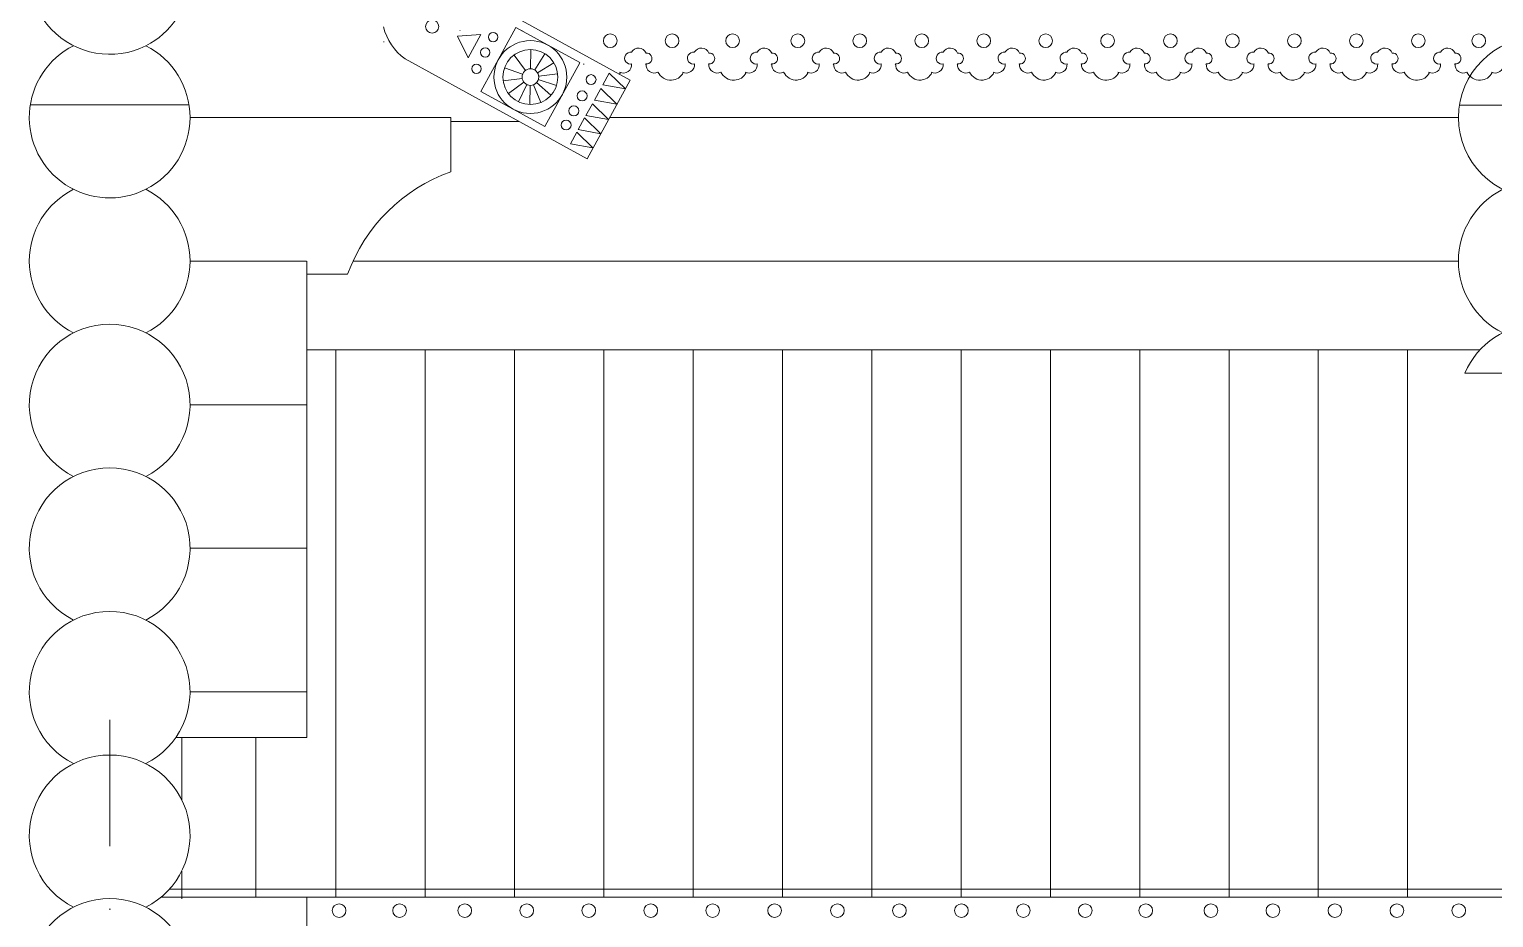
# Model space of a CAD drawing. Header units: millimetres. Extents: x 2399 to 111977, y 1313 to 59551.
# Drawn here: x 98215 to 102314, y 34132 to 36619 of the extents above; entities that cross this region are included whole.
import ezdxf

# ---------------------------------------------------------------- set-up
doc = ezdxf.new("R2010")
doc.units = ezdxf.units.MM
doc.linetypes.add('Штрихпунктирная', pattern=[670.277762, 352.777767, -176.388884, 0, -141.111112])
doc.layers.add('hatch1', color=7, linetype='Continuous', lineweight=20, true_color=0x6a6a6a)
doc.layers.add('main line', color=7, linetype='Continuous', lineweight=13)

msp = doc.modelspace()

# ---------------------------------------------------------------- linework, layer by layer
at = {"layer": 'hatch1', "color": 251, "linetype": 'Continuous', "lineweight": 20, "true_color": 0x6a6a6a}
for p, q in [((99896.935, 36476.4309), (99419.841, 36738.3876)), ((99479.2016, 36604.2913), (99443.4495, 36539.1771)), ((99577.0565, 36623.2535), (99479.0535, 36444.3936)), ((99755.8041, 36525.3121), (99576.7137, 36623.4413)), ((99443.4495, 36539.1771), (99413.4658, 36599.2231)), ((99618.8109, 36561.7003), (99617.8452, 36508.1881)), ((99571.7092, 36546.6333), (99603.5529, 36503.6162)), ((99629.6657, 36504.7198), (99657.7662, 36550.2704)), ((99637.3608, 36496.9653), (99683.1261, 36524.7148)), ((99658.1438, 36346.2644), (99756.1468, 36525.1244)), ((99541.3291, 36474.2382), (99594.4236, 36481.0653)), ((99545.173, 36511.0195), (99595.5008, 36492.8097)), ((99640.6418, 36487.0083), (99693.7363, 36493.8355)), ((99837.9507, 36495.94), (99820.0756, 36463.3847)), ((99837.9507, 36495.94), (99883.2048, 36451.9368)), ((99479.0429, 36444.3993), (99658.1333, 36346.2702)), ((99598.8026, 36470.8486), (99556.0543, 36438.6451)), ((99607.356, 36463.8486), (99584.2427, 36415.5758)), ((99617.004, 36461.5662), (99616.0383, 36408.054)), ((99626.1755, 36463.267), (99646.264, 36413.6591)), ((99634.8839, 36469.4255), (99674.963, 36433.9551)), ((99639.5903, 36477.6482), (99690.4736, 36461.0535)), ((99896.935, 36476.4309), (99776.0578, 36256.2808)), ((99814.4134, 36453.0723), (99796.5384, 36420.517)), ((99814.4134, 36453.0723), (99859.6675, 36409.0691)), ((99883.2048, 36451.9368), (99820.0756, 36463.3847)), ((99790.8762, 36410.2046), (99773.0011, 36377.6493)), ((99790.8762, 36410.2046), (99836.1303, 36366.2014)), ((99859.6675, 36409.0691), (99796.5384, 36420.517)), ((99769.0161, 36370.3915), (99751.141, 36337.8361)), ((99769.0161, 36370.3915), (99814.2702, 36326.3883)), ((99836.1303, 36366.2014), (99773.0011, 36377.6493)), ((99747.156, 36330.5783), (99729.281, 36298.023)), ((99747.156, 36330.5783), (99792.4101, 36286.5751)), ((99814.2702, 36326.3883), (99751.141, 36337.8361)), ((99792.4101, 36286.5751), (99729.281, 36298.023))]:
    msp.add_line(p, q, dxfattribs=at)
for centre, radius in [((99512.9116, 36596.8362), 13.0643), ((99491.0667, 36553.8799), 13.0643), ((99617.4246, 36484.8771), 101.9943), ((99617.4246, 36484.8771), 76.8357), ((99466.3182, 36508.1591), 13.0643), ((99617.4246, 36484.8771), 23.3148), ((99787.2271, 36477.7377), 13.9829), ((99762.2107, 36432.176), 13.9829), ((99739.1083, 36390.1003), 13.9829), ((99717.4835, 36350.7157), 13.9829)]:
    msp.add_circle(centre, radius, dxfattribs=at)
at = {"layer": 'main line', "color": 7, "linetype": 'Continuous', "lineweight": 13}
for p, q in [((99896.935, 36476.4309), (99419.841, 36738.3876)), ((99413.4658, 36599.2231), (99479.2016, 36604.2913)), ((99266.7821, 36535.9074), (99776.0578, 36256.2808)), ((98662.2097, 36406.8187), (98217.7335, 36406.8187)), ((102662.2544, 36406.0917), (102217.6197, 36406.0917)), ((98664.9716, 36371.6731), (98990.4983, 36371.6731)), ((99394.3575, 36371.6731), (98991.5681, 36371.6731)), ((99394.3575, 36219.9741), (99394.3575, 36371.6731)), ((99394.3575, 36360.8471), (99585.6142, 36360.8471)), ((102214.9716, 36371.6731), (99839.416, 36371.6731)), ((98664.9716, 35969.8175), (98990.4983, 35969.8175)), ((98991.5681, 34636.4841), (98991.5681, 35969.8175)), ((102214.9716, 35969.8175), (99120.7973, 35969.8175)), ((98991.5681, 35933.1391), (99105.5991, 35933.1391)), ((102275.7859, 35721.8063), (98991.5681, 35721.8063)), ((99072.7653, 34189.7726), (99072.7653, 35721.8063)), ((99322.7653, 34189.7726), (99322.7653, 35721.8063)), ((99572.7653, 34189.7726), (99572.7653, 35721.8063)), ((99822.7653, 34189.7726), (99822.7653, 35721.8063)), ((100072.7653, 34189.7726), (100072.7653, 35721.8063)), ((100322.7653, 34189.7726), (100322.7653, 35721.8063)), ((100572.7653, 34189.7726), (100572.7653, 35721.8063)), ((100822.7653, 34189.7726), (100822.7653, 35721.8063)), ((101072.7653, 34189.7726), (101072.7653, 35721.8063)), ((101322.7653, 34189.7726), (101322.7653, 35721.8063)), ((101572.7653, 34189.7726), (101572.7653, 35721.8063)), ((101822.7653, 34189.7726), (101822.7653, 35721.8063)), ((102072.7653, 34189.7726), (102072.7653, 35721.8063)), ((102233.077, 35656.3907), (102646.8662, 35656.3907)), ((98664.9716, 35567.962), (98990.4983, 35567.962)), ((98664.9716, 35166.1065), (98990.4983, 35166.1065)), ((98664.9716, 34764.2509), (98990.4983, 34764.2509)), ((98625.7085, 34636.4841), (98991.5681, 34636.4841)), ((98641.5548, 34636.4841), (98641.5548, 34462.3414)), ((98849.4034, 34636.4841), (98849.4034, 34189.7726)), ((98641.5548, 34262.4493), (98641.5548, 34184.4705)), ((106572.7653, 34189.7726), (98584.2851, 34189.7726)), ((106572.7653, 34211.8929), (98607.226, 34211.8929)), ((98991.5681, 31951.2621), (98991.5681, 34189.7726))]:
    msp.add_line(p, q, dxfattribs=at)
at = {"layer": 'main line', "color": 7, "linetype": 'Штрихпунктирная', "lineweight": 13}
msp.add_line((98439.9716, 34685.5026), (98439.9716, 28033.4466), dxfattribs=at)
at = {"layer": 'main line', "color": 7, "linetype": 'Continuous', "lineweight": 13, "flags": 128}
for points in [[(99419.691, 36615.6712, 0.017938026), (99420.8624, 36615.4274)], [(99419.691, 36615.6712, 0.017938026), (99420.8624, 36615.4274)], [(99419.691, 36615.6712, 0.017938026), (99420.8624, 36615.4274)], [(99419.691, 36615.6712, 0.017938026), (99420.8624, 36615.4274)], [(99419.691, 36615.6712, 0.017938026), (99420.8624, 36615.4274)], [(99419.691, 36615.6712, 0.017938026), (99420.8624, 36615.4274)], [(99419.691, 36615.6712, 0.017938026), (99420.8624, 36615.4274)], [(99419.691, 36615.6712, 0.017938026), (99420.8624, 36615.4274)], [(99419.691, 36615.6712, 0.017938026), (99420.8624, 36615.4274)], [(99419.691, 36615.6712, 0.017938026), (99420.8624, 36615.4274)], [(99419.691, 36615.6712, 0.017938026), (99420.8624, 36615.4274)], [(99419.691, 36615.6712, 0.017938026), (99420.8624, 36615.4274)], [(99593.103, 36615.6712, 0.017938026), (99594.2744, 36615.4274)], [(99593.103, 36615.6712, 0.017938026), (99594.2744, 36615.4274)], [(99593.103, 36615.6712, 0.017938026), (99594.2744, 36615.4274)], [(99593.103, 36615.6712, 0.017938026), (99594.2744, 36615.4274)], [(99593.103, 36615.6712, 0.017938026), (99594.2744, 36615.4274)], [(99593.103, 36615.6712, 0.017938026), (99594.2744, 36615.4274)], [(99593.103, 36615.6712, 0.017938026), (99594.2744, 36615.4274)], [(99593.103, 36615.6712, 0.017938026), (99594.2744, 36615.4274)], [(99593.103, 36615.6712, 0.017938026), (99594.2744, 36615.4274)], [(99593.103, 36615.6712, 0.017938026), (99594.2744, 36615.4274)], [(99593.103, 36615.6712, 0.017938026), (99594.2744, 36615.4274)], [(99593.103, 36615.6712, 0.017938026), (99594.2744, 36615.4274)], [(99206.9188, 36584.0349, -0.017938026), (99207.0109, 36582.842)], [(99206.9188, 36584.0349, -0.017938026), (99207.0109, 36582.842)], [(99206.9188, 36584.0349, -0.017938026), (99207.0109, 36582.842)], [(99206.9188, 36584.0349, -0.017938026), (99207.0109, 36582.842)], [(99206.9188, 36584.0349, -0.017938026), (99207.0109, 36582.842)], [(99206.9188, 36584.0349, -0.017938026), (99207.0109, 36582.842)], [(99901.8258, 36521.5321, -1.219803903), (99900.3954, 36554.214, -0.63216014), (99941.3594, 36552.2157, -1.067465283), (99941.1246, 36521.5321, 0.60309642), (99974.5164, 36498.7658)], [(99901.8258, 36521.5321, -1.219803903), (99900.3954, 36554.214, -0.63216014), (99941.3594, 36552.2157, -1.067465283), (99941.1246, 36521.5321, 0.60309642), (99974.5164, 36498.7658)], [(99901.8258, 36521.5321, -1.219803903), (99900.3954, 36554.214, -0.63216014), (99941.3594, 36552.2157, -1.067465283), (99941.1246, 36521.5321, 0.60309642), (99974.5164, 36498.7658)], [(99901.8258, 36521.5321, -1.219803903), (99900.3954, 36554.214, -0.63216014), (99941.3594, 36552.2157, -1.067465283), (99941.1246, 36521.5321, 0.60309642), (99974.5164, 36498.7658)], [(99901.8258, 36521.5321, -1.219803903), (99900.3954, 36554.214, -0.63216014), (99941.3594, 36552.2157, -1.067465283), (99941.1246, 36521.5321, 0.60309642), (99974.5164, 36498.7658)], [(99901.8258, 36521.5321, -1.219803903), (99900.3954, 36554.214, -0.63216014), (99941.3594, 36552.2157, -1.067465283), (99941.1246, 36521.5321, 0.60309642), (99974.5164, 36498.7658)], [(100077.6925, 36521.5321, -1.219803903), (100076.2621, 36554.214, -0.63216014), (100117.2261, 36552.2157, -1.067465283), (100116.9913, 36521.5321, 0.60309642), (100150.3831, 36498.7658)], [(100077.6925, 36521.5321, -1.219803903), (100076.2621, 36554.214, -0.63216014), (100117.2261, 36552.2157, -1.067465283), (100116.9913, 36521.5321, 0.60309642), (100150.3831, 36498.7658)], [(100077.6925, 36521.5321, -1.219803903), (100076.2621, 36554.214, -0.63216014), (100117.2261, 36552.2157, -1.067465283), (100116.9913, 36521.5321, 0.60309642), (100150.3831, 36498.7658)], [(100077.6925, 36521.5321, -1.219803903), (100076.2621, 36554.214, -0.63216014), (100117.2261, 36552.2157, -1.067465283), (100116.9913, 36521.5321, 0.60309642), (100150.3831, 36498.7658)], [(100077.6925, 36521.5321, -1.219803903), (100076.2621, 36554.214, -0.63216014), (100117.2261, 36552.2157, -1.067465283), (100116.9913, 36521.5321, 0.60309642), (100150.3831, 36498.7658)], [(100077.6925, 36521.5321, -1.219803903), (100076.2621, 36554.214, -0.63216014), (100117.2261, 36552.2157, -1.067465283), (100116.9913, 36521.5321, 0.60309642), (100150.3831, 36498.7658)], [(100253.5592, 36521.5321, -1.219803903), (100252.1288, 36554.214, -0.63216014), (100293.0928, 36552.2157, -1.067465283), (100292.858, 36521.5321, 0.60309642), (100326.2498, 36498.7658)], [(100253.5592, 36521.5321, -1.219803903), (100252.1288, 36554.214, -0.63216014), (100293.0928, 36552.2157, -1.067465283), (100292.858, 36521.5321, 0.60309642), (100326.2498, 36498.7658)], [(100253.5592, 36521.5321, -1.219803903), (100252.1288, 36554.214, -0.63216014), (100293.0928, 36552.2157, -1.067465283), (100292.858, 36521.5321, 0.60309642), (100326.2498, 36498.7658)], [(100253.5592, 36521.5321, -1.219803903), (100252.1288, 36554.214, -0.63216014), (100293.0928, 36552.2157, -1.067465283), (100292.858, 36521.5321, 0.60309642), (100326.2498, 36498.7658)], [(100253.5592, 36521.5321, -1.219803903), (100252.1288, 36554.214, -0.63216014), (100293.0928, 36552.2157, -1.067465283), (100292.858, 36521.5321, 0.60309642), (100326.2498, 36498.7658)], [(100253.5592, 36521.5321, -1.219803903), (100252.1288, 36554.214, -0.63216014), (100293.0928, 36552.2157, -1.067465283), (100292.858, 36521.5321, 0.60309642), (100326.2498, 36498.7658)], [(100426.9712, 36521.5321, -1.219803903), (100425.5407, 36554.214, -0.63216014), (100466.5047, 36552.2157, -1.067465283), (100466.27, 36521.5321, 0.60309642), (100499.6617, 36498.7658)], [(100426.9712, 36521.5321, -1.219803903), (100425.5407, 36554.214, -0.63216014), (100466.5047, 36552.2157, -1.067465283), (100466.27, 36521.5321, 0.60309642), (100499.6617, 36498.7658)], [(100426.9712, 36521.5321, -1.219803903), (100425.5407, 36554.214, -0.63216014), (100466.5047, 36552.2157, -1.067465283), (100466.27, 36521.5321, 0.60309642), (100499.6617, 36498.7658)], [(100426.9712, 36521.5321, -1.219803903), (100425.5407, 36554.214, -0.63216014), (100466.5047, 36552.2157, -1.067465283), (100466.27, 36521.5321, 0.60309642), (100499.6617, 36498.7658)], [(100426.9712, 36521.5321, -1.219803903), (100425.5407, 36554.214, -0.63216014), (100466.5047, 36552.2157, -1.067465283), (100466.27, 36521.5321, 0.60309642), (100499.6617, 36498.7658)], [(100426.9712, 36521.5321, -1.219803903), (100425.5407, 36554.214, -0.63216014), (100466.5047, 36552.2157, -1.067465283), (100466.27, 36521.5321, 0.60309642), (100499.6617, 36498.7658)], [(100600.3831, 36521.5321, -1.219803903), (100598.9527, 36554.214, -0.63216014), (100639.9167, 36552.2157, -1.067465283), (100639.682, 36521.5321, 0.60309642), (100673.0737, 36498.7658)], [(100600.3831, 36521.5321, -1.219803903), (100598.9527, 36554.214, -0.63216014), (100639.9167, 36552.2157, -1.067465283), (100639.682, 36521.5321, 0.60309642), (100673.0737, 36498.7658)], [(100600.3831, 36521.5321, -1.219803903), (100598.9527, 36554.214, -0.63216014), (100639.9167, 36552.2157, -1.067465283), (100639.682, 36521.5321, 0.60309642), (100673.0737, 36498.7658)], [(100600.3831, 36521.5321, -1.219803903), (100598.9527, 36554.214, -0.63216014), (100639.9167, 36552.2157, -1.067465283), (100639.682, 36521.5321, 0.60309642), (100673.0737, 36498.7658)], [(100600.3831, 36521.5321, -1.219803903), (100598.9527, 36554.214, -0.63216014), (100639.9167, 36552.2157, -1.067465283), (100639.682, 36521.5321, 0.60309642), (100673.0737, 36498.7658)], [(100600.3831, 36521.5321, -1.219803903), (100598.9527, 36554.214, -0.63216014), (100639.9167, 36552.2157, -1.067465283), (100639.682, 36521.5321, 0.60309642), (100673.0737, 36498.7658)], [(100773.7951, 36521.5321, -1.219803903), (100772.3647, 36554.214, -0.63216014), (100813.3287, 36552.2157, -1.067465283), (100813.0939, 36521.5321, 0.60309642), (100846.4857, 36498.7658)], [(100773.7951, 36521.5321, -1.219803903), (100772.3647, 36554.214, -0.63216014), (100813.3287, 36552.2157, -1.067465283), (100813.0939, 36521.5321, 0.60309642), (100846.4857, 36498.7658)], [(100773.7951, 36521.5321, -1.219803903), (100772.3647, 36554.214, -0.63216014), (100813.3287, 36552.2157, -1.067465283), (100813.0939, 36521.5321, 0.60309642), (100846.4857, 36498.7658)], [(100773.7951, 36521.5321, -1.219803903), (100772.3647, 36554.214, -0.63216014), (100813.3287, 36552.2157, -1.067465283), (100813.0939, 36521.5321, 0.60309642), (100846.4857, 36498.7658)], [(100773.7951, 36521.5321, -1.219803903), (100772.3647, 36554.214, -0.63216014), (100813.3287, 36552.2157, -1.067465283), (100813.0939, 36521.5321, 0.60309642), (100846.4857, 36498.7658)], [(100773.7951, 36521.5321, -1.219803903), (100772.3647, 36554.214, -0.63216014), (100813.3287, 36552.2157, -1.067465283), (100813.0939, 36521.5321, 0.60309642), (100846.4857, 36498.7658)], [(100947.2071, 36521.5321, -1.219803903), (100945.7766, 36554.214, -0.63216014), (100986.7406, 36552.2157, -1.067465283), (100986.5059, 36521.5321, 0.60309642), (101019.8976, 36498.7658)], [(100947.2071, 36521.5321, -1.219803903), (100945.7766, 36554.214, -0.63216014), (100986.7406, 36552.2157, -1.067465283), (100986.5059, 36521.5321, 0.60309642), (101019.8976, 36498.7658)], [(100947.2071, 36521.5321, -1.219803903), (100945.7766, 36554.214, -0.63216014), (100986.7406, 36552.2157, -1.067465283), (100986.5059, 36521.5321, 0.60309642), (101019.8976, 36498.7658)], [(100947.2071, 36521.5321, -1.219803903), (100945.7766, 36554.214, -0.63216014), (100986.7406, 36552.2157, -1.067465283), (100986.5059, 36521.5321, 0.60309642), (101019.8976, 36498.7658)], [(100947.2071, 36521.5321, -1.219803903), (100945.7766, 36554.214, -0.63216014), (100986.7406, 36552.2157, -1.067465283), (100986.5059, 36521.5321, 0.60309642), (101019.8976, 36498.7658)], [(100947.2071, 36521.5321, -1.219803903), (100945.7766, 36554.214, -0.63216014), (100986.7406, 36552.2157, -1.067465283), (100986.5059, 36521.5321, 0.60309642), (101019.8976, 36498.7658)], [(101120.619, 36521.5321, -1.219803903), (101119.1886, 36554.214, -0.63216014), (101160.1526, 36552.2157, -1.067465283), (101159.9178, 36521.5321, 0.60309642), (101193.3096, 36498.7658)], [(101120.619, 36521.5321, -1.219803903), (101119.1886, 36554.214, -0.63216014), (101160.1526, 36552.2157, -1.067465283), (101159.9178, 36521.5321, 0.60309642), (101193.3096, 36498.7658)], [(101120.619, 36521.5321, -1.219803903), (101119.1886, 36554.214, -0.63216014), (101160.1526, 36552.2157, -1.067465283), (101159.9178, 36521.5321, 0.60309642), (101193.3096, 36498.7658)], [(101120.619, 36521.5321, -1.219803903), (101119.1886, 36554.214, -0.63216014), (101160.1526, 36552.2157, -1.067465283), (101159.9178, 36521.5321, 0.60309642), (101193.3096, 36498.7658)], [(101120.619, 36521.5321, -1.219803903), (101119.1886, 36554.214, -0.63216014), (101160.1526, 36552.2157, -1.067465283), (101159.9178, 36521.5321, 0.60309642), (101193.3096, 36498.7658)], [(101120.619, 36521.5321, -1.219803903), (101119.1886, 36554.214, -0.63216014), (101160.1526, 36552.2157, -1.067465283), (101159.9178, 36521.5321, 0.60309642), (101193.3096, 36498.7658)], [(101296.4857, 36521.5321, -1.219803903), (101295.0553, 36554.214, -0.63216014), (101336.0193, 36552.2157, -1.067465283), (101335.7845, 36521.5321, 0.60309642), (101369.1763, 36498.7658)], [(101296.4857, 36521.5321, -1.219803903), (101295.0553, 36554.214, -0.63216014), (101336.0193, 36552.2157, -1.067465283), (101335.7845, 36521.5321, 0.60309642), (101369.1763, 36498.7658)], [(101296.4857, 36521.5321, -1.219803903), (101295.0553, 36554.214, -0.63216014), (101336.0193, 36552.2157, -1.067465283), (101335.7845, 36521.5321, 0.60309642), (101369.1763, 36498.7658)], [(101296.4857, 36521.5321, -1.219803903), (101295.0553, 36554.214, -0.63216014), (101336.0193, 36552.2157, -1.067465283), (101335.7845, 36521.5321, 0.60309642), (101369.1763, 36498.7658)], [(101296.4857, 36521.5321, -1.219803903), (101295.0553, 36554.214, -0.63216014), (101336.0193, 36552.2157, -1.067465283), (101335.7845, 36521.5321, 0.60309642), (101369.1763, 36498.7658)], [(101296.4857, 36521.5321, -1.219803903), (101295.0553, 36554.214, -0.63216014), (101336.0193, 36552.2157, -1.067465283), (101335.7845, 36521.5321, 0.60309642), (101369.1763, 36498.7658)], [(101469.8977, 36521.5321, -1.219803903), (101468.4672, 36554.214, -0.63216014), (101509.4313, 36552.2157, -1.067465283), (101509.1965, 36521.5321, 0.60309642), (101542.5883, 36498.7658)], [(101469.8977, 36521.5321, -1.219803903), (101468.4672, 36554.214, -0.63216014), (101509.4313, 36552.2157, -1.067465283), (101509.1965, 36521.5321, 0.60309642), (101542.5883, 36498.7658)], [(101469.8977, 36521.5321, -1.219803903), (101468.4672, 36554.214, -0.63216014), (101509.4313, 36552.2157, -1.067465283), (101509.1965, 36521.5321, 0.60309642), (101542.5883, 36498.7658)], [(101469.8977, 36521.5321, -1.219803903), (101468.4672, 36554.214, -0.63216014), (101509.4313, 36552.2157, -1.067465283), (101509.1965, 36521.5321, 0.60309642), (101542.5883, 36498.7658)], [(101469.8977, 36521.5321, -1.219803903), (101468.4672, 36554.214, -0.63216014), (101509.4313, 36552.2157, -1.067465283), (101509.1965, 36521.5321, 0.60309642), (101542.5883, 36498.7658)], [(101469.8977, 36521.5321, -1.219803903), (101468.4672, 36554.214, -0.63216014), (101509.4313, 36552.2157, -1.067465283), (101509.1965, 36521.5321, 0.60309642), (101542.5883, 36498.7658)], [(101643.3097, 36521.5321, -1.219803903), (101641.8792, 36554.214, -0.63216014), (101682.8432, 36552.2157, -1.067465283), (101682.6085, 36521.5321, 0.60309642), (101716.0002, 36498.7658)], [(101643.3097, 36521.5321, -1.219803903), (101641.8792, 36554.214, -0.63216014), (101682.8432, 36552.2157, -1.067465283), (101682.6085, 36521.5321, 0.60309642), (101716.0002, 36498.7658)], [(101643.3097, 36521.5321, -1.219803903), (101641.8792, 36554.214, -0.63216014), (101682.8432, 36552.2157, -1.067465283), (101682.6085, 36521.5321, 0.60309642), (101716.0002, 36498.7658)], [(101643.3097, 36521.5321, -1.219803903), (101641.8792, 36554.214, -0.63216014), (101682.8432, 36552.2157, -1.067465283), (101682.6085, 36521.5321, 0.60309642), (101716.0002, 36498.7658)], [(101643.3097, 36521.5321, -1.219803903), (101641.8792, 36554.214, -0.63216014), (101682.8432, 36552.2157, -1.067465283), (101682.6085, 36521.5321, 0.60309642), (101716.0002, 36498.7658)], [(101643.3097, 36521.5321, -1.219803903), (101641.8792, 36554.214, -0.63216014), (101682.8432, 36552.2157, -1.067465283), (101682.6085, 36521.5321, 0.60309642), (101716.0002, 36498.7658)], [(101816.7216, 36521.5321, -1.219803903), (101815.2912, 36554.214, -0.63216014), (101856.2552, 36552.2157, -1.067465283), (101856.0204, 36521.5321, 0.60309642), (101889.4122, 36498.7658)], [(101816.7216, 36521.5321, -1.219803903), (101815.2912, 36554.214, -0.63216014), (101856.2552, 36552.2157, -1.067465283), (101856.0204, 36521.5321, 0.60309642), (101889.4122, 36498.7658)], [(101816.7216, 36521.5321, -1.219803903), (101815.2912, 36554.214, -0.63216014), (101856.2552, 36552.2157, -1.067465283), (101856.0204, 36521.5321, 0.60309642), (101889.4122, 36498.7658)], [(101816.7216, 36521.5321, -1.219803903), (101815.2912, 36554.214, -0.63216014), (101856.2552, 36552.2157, -1.067465283), (101856.0204, 36521.5321, 0.60309642), (101889.4122, 36498.7658)], [(101816.7216, 36521.5321, -1.219803903), (101815.2912, 36554.214, -0.63216014), (101856.2552, 36552.2157, -1.067465283), (101856.0204, 36521.5321, 0.60309642), (101889.4122, 36498.7658)], [(101816.7216, 36521.5321, -1.219803903), (101815.2912, 36554.214, -0.63216014), (101856.2552, 36552.2157, -1.067465283), (101856.0204, 36521.5321, 0.60309642), (101889.4122, 36498.7658)], [(101990.1336, 36521.5321, -1.219803903), (101988.7031, 36554.214, -0.63216014), (102029.6672, 36552.2157, -1.067465283), (102029.4324, 36521.5321, 0.60309642), (102062.8242, 36498.7658)], [(101990.1336, 36521.5321, -1.219803903), (101988.7031, 36554.214, -0.63216014), (102029.6672, 36552.2157, -1.067465283), (102029.4324, 36521.5321, 0.60309642), (102062.8242, 36498.7658)], [(101990.1336, 36521.5321, -1.219803903), (101988.7031, 36554.214, -0.63216014), (102029.6672, 36552.2157, -1.067465283), (102029.4324, 36521.5321, 0.60309642), (102062.8242, 36498.7658)], [(101990.1336, 36521.5321, -1.219803903), (101988.7031, 36554.214, -0.63216014), (102029.6672, 36552.2157, -1.067465283), (102029.4324, 36521.5321, 0.60309642), (102062.8242, 36498.7658)], [(101990.1336, 36521.5321, -1.219803903), (101988.7031, 36554.214, -0.63216014), (102029.6672, 36552.2157, -1.067465283), (102029.4324, 36521.5321, 0.60309642), (102062.8242, 36498.7658)], [(101990.1336, 36521.5321, -1.219803903), (101988.7031, 36554.214, -0.63216014), (102029.6672, 36552.2157, -1.067465283), (102029.4324, 36521.5321, 0.60309642), (102062.8242, 36498.7658)], [(102166.0003, 36521.5321, -1.219803903), (102164.5698, 36554.214, -0.63216014), (102205.5339, 36552.2157, -1.067465283), (102205.2991, 36521.5321, 0.60309642), (102238.6909, 36498.7658)], [(102166.0003, 36521.5321, -1.219803903), (102164.5698, 36554.214, -0.63216014), (102205.5339, 36552.2157, -1.067465283), (102205.2991, 36521.5321, 0.60309642), (102238.6909, 36498.7658)], [(102166.0003, 36521.5321, -1.219803903), (102164.5698, 36554.214, -0.63216014), (102205.5339, 36552.2157, -1.067465283), (102205.2991, 36521.5321, 0.60309642), (102238.6909, 36498.7658)], [(102166.0003, 36521.5321, -1.219803903), (102164.5698, 36554.214, -0.63216014), (102205.5339, 36552.2157, -1.067465283), (102205.2991, 36521.5321, 0.60309642), (102238.6909, 36498.7658)], [(102166.0003, 36521.5321, -1.219803903), (102164.5698, 36554.214, -0.63216014), (102205.5339, 36552.2157, -1.067465283), (102205.2991, 36521.5321, 0.60309642), (102238.6909, 36498.7658)], [(102166.0003, 36521.5321, -1.219803903), (102164.5698, 36554.214, -0.63216014), (102205.5339, 36552.2157, -1.067465283), (102205.2991, 36521.5321, 0.60309642), (102238.6909, 36498.7658)], [(99766.515, 36521.5321, 0.017938026), (99767.6863, 36521.2882)], [(99766.515, 36521.5321, 0.017938026), (99767.6863, 36521.2882)], [(99766.515, 36521.5321, 0.017938026), (99767.6863, 36521.2882)], [(99766.515, 36521.5321, 0.017938026), (99767.6863, 36521.2882)], [(99766.515, 36521.5321, 0.017938026), (99767.6863, 36521.2882)], [(99766.515, 36521.5321, 0.017938026), (99767.6863, 36521.2882)], [(99766.515, 36521.5321, 0.017938026), (99767.6863, 36521.2882)], [(99766.515, 36521.5321, 0.017938026), (99767.6863, 36521.2882)], [(99766.515, 36521.5321, 0.017938026), (99767.6863, 36521.2882)], [(99766.515, 36521.5321, 0.017938026), (99767.6863, 36521.2882)], [(99766.515, 36521.5321, 0.017938026), (99767.6863, 36521.2882)], [(99766.515, 36521.5321, 0.017938026), (99767.6863, 36521.2882)], [(99900.6281, 36521.5321, -0.60309642), (99867.2363, 36498.7658)], [(99900.6281, 36521.5321, -0.60309642), (99867.2363, 36498.7658)], [(99900.6281, 36521.5321, -0.60309642), (99867.2363, 36498.7658)], [(99900.6281, 36521.5321, -0.60309642), (99867.2363, 36498.7658)], [(99900.6281, 36521.5321, -0.60309642), (99867.2363, 36498.7658)], [(99900.6281, 36521.5321, -0.60309642), (99867.2363, 36498.7658)], [(99939.9269, 36521.5321, 0.017938026), (99941.0983, 36521.2882)], [(99939.9269, 36521.5321, 0.017938026), (99941.0983, 36521.2882)], [(99939.9269, 36521.5321, 0.017938026), (99941.0983, 36521.2882)], [(99939.9269, 36521.5321, 0.017938026), (99941.0983, 36521.2882)], [(99939.9269, 36521.5321, 0.017938026), (99941.0983, 36521.2882)], [(99939.9269, 36521.5321, 0.017938026), (99941.0983, 36521.2882)], [(100076.4948, 36521.5321, -0.60309642), (100043.103, 36498.7658)], [(100076.4948, 36521.5321, -0.60309642), (100043.103, 36498.7658)], [(100076.4948, 36521.5321, -0.60309642), (100043.103, 36498.7658)], [(100076.4948, 36521.5321, -0.60309642), (100043.103, 36498.7658)], [(100076.4948, 36521.5321, -0.60309642), (100043.103, 36498.7658)], [(100076.4948, 36521.5321, -0.60309642), (100043.103, 36498.7658)], [(100115.7936, 36521.5321, 0.017938026), (100116.965, 36521.2882)], [(100115.7936, 36521.5321, 0.017938026), (100116.965, 36521.2882)], [(100115.7936, 36521.5321, 0.017938026), (100116.965, 36521.2882)], [(100115.7936, 36521.5321, 0.017938026), (100116.965, 36521.2882)], [(100115.7936, 36521.5321, 0.017938026), (100116.965, 36521.2882)], [(100115.7936, 36521.5321, 0.017938026), (100116.965, 36521.2882)], [(100252.3615, 36521.5321, -0.60309642), (100218.9697, 36498.7658)], [(100252.3615, 36521.5321, -0.60309642), (100218.9697, 36498.7658)], [(100252.3615, 36521.5321, -0.60309642), (100218.9697, 36498.7658)], [(100252.3615, 36521.5321, -0.60309642), (100218.9697, 36498.7658)], [(100252.3615, 36521.5321, -0.60309642), (100218.9697, 36498.7658)], [(100252.3615, 36521.5321, -0.60309642), (100218.9697, 36498.7658)], [(100291.6603, 36521.5321, 0.017938026), (100292.8317, 36521.2882)], [(100291.6603, 36521.5321, 0.017938026), (100292.8317, 36521.2882)], [(100291.6603, 36521.5321, 0.017938026), (100292.8317, 36521.2882)], [(100291.6603, 36521.5321, 0.017938026), (100292.8317, 36521.2882)], [(100291.6603, 36521.5321, 0.017938026), (100292.8317, 36521.2882)], [(100291.6603, 36521.5321, 0.017938026), (100292.8317, 36521.2882)], [(100425.7735, 36521.5321, -0.60309642), (100392.3817, 36498.7658)], [(100425.7735, 36521.5321, -0.60309642), (100392.3817, 36498.7658)], [(100425.7735, 36521.5321, -0.60309642), (100392.3817, 36498.7658)], [(100425.7735, 36521.5321, -0.60309642), (100392.3817, 36498.7658)], [(100425.7735, 36521.5321, -0.60309642), (100392.3817, 36498.7658)], [(100425.7735, 36521.5321, -0.60309642), (100392.3817, 36498.7658)], [(100465.0723, 36521.5321, 0.017938026), (100466.2436, 36521.2882)], [(100465.0723, 36521.5321, 0.017938026), (100466.2436, 36521.2882)], [(100465.0723, 36521.5321, 0.017938026), (100466.2436, 36521.2882)], [(100465.0723, 36521.5321, 0.017938026), (100466.2436, 36521.2882)], [(100465.0723, 36521.5321, 0.017938026), (100466.2436, 36521.2882)], [(100465.0723, 36521.5321, 0.017938026), (100466.2436, 36521.2882)], [(100599.1854, 36521.5321, -0.60309642), (100565.7937, 36498.7658)], [(100599.1854, 36521.5321, -0.60309642), (100565.7937, 36498.7658)], [(100599.1854, 36521.5321, -0.60309642), (100565.7937, 36498.7658)], [(100599.1854, 36521.5321, -0.60309642), (100565.7937, 36498.7658)], [(100599.1854, 36521.5321, -0.60309642), (100565.7937, 36498.7658)], [(100599.1854, 36521.5321, -0.60309642), (100565.7937, 36498.7658)], [(100638.4842, 36521.5321, 0.017938026), (100639.6556, 36521.2882)], [(100638.4842, 36521.5321, 0.017938026), (100639.6556, 36521.2882)], [(100638.4842, 36521.5321, 0.017938026), (100639.6556, 36521.2882)], [(100638.4842, 36521.5321, 0.017938026), (100639.6556, 36521.2882)], [(100638.4842, 36521.5321, 0.017938026), (100639.6556, 36521.2882)], [(100638.4842, 36521.5321, 0.017938026), (100639.6556, 36521.2882)], [(100772.5974, 36521.5321, -0.60309642), (100739.2056, 36498.7658)], [(100772.5974, 36521.5321, -0.60309642), (100739.2056, 36498.7658)], [(100772.5974, 36521.5321, -0.60309642), (100739.2056, 36498.7658)], [(100772.5974, 36521.5321, -0.60309642), (100739.2056, 36498.7658)], [(100772.5974, 36521.5321, -0.60309642), (100739.2056, 36498.7658)], [(100772.5974, 36521.5321, -0.60309642), (100739.2056, 36498.7658)], [(100811.8962, 36521.5321, 0.017938026), (100813.0676, 36521.2882)], [(100811.8962, 36521.5321, 0.017938026), (100813.0676, 36521.2882)], [(100811.8962, 36521.5321, 0.017938026), (100813.0676, 36521.2882)], [(100811.8962, 36521.5321, 0.017938026), (100813.0676, 36521.2882)], [(100811.8962, 36521.5321, 0.017938026), (100813.0676, 36521.2882)], [(100811.8962, 36521.5321, 0.017938026), (100813.0676, 36521.2882)], [(100946.0094, 36521.5321, -0.60309642), (100912.6176, 36498.7658)], [(100946.0094, 36521.5321, -0.60309642), (100912.6176, 36498.7658)], [(100946.0094, 36521.5321, -0.60309642), (100912.6176, 36498.7658)], [(100946.0094, 36521.5321, -0.60309642), (100912.6176, 36498.7658)], [(100946.0094, 36521.5321, -0.60309642), (100912.6176, 36498.7658)], [(100946.0094, 36521.5321, -0.60309642), (100912.6176, 36498.7658)], [(100985.3082, 36521.5321, 0.017938026), (100986.4795, 36521.2882)], [(100985.3082, 36521.5321, 0.017938026), (100986.4795, 36521.2882)], [(100985.3082, 36521.5321, 0.017938026), (100986.4795, 36521.2882)], [(100985.3082, 36521.5321, 0.017938026), (100986.4795, 36521.2882)], [(100985.3082, 36521.5321, 0.017938026), (100986.4795, 36521.2882)], [(100985.3082, 36521.5321, 0.017938026), (100986.4795, 36521.2882)], [(101119.4213, 36521.5321, -0.60309642), (101086.0296, 36498.7658)], [(101119.4213, 36521.5321, -0.60309642), (101086.0296, 36498.7658)], [(101119.4213, 36521.5321, -0.60309642), (101086.0296, 36498.7658)], [(101119.4213, 36521.5321, -0.60309642), (101086.0296, 36498.7658)], [(101119.4213, 36521.5321, -0.60309642), (101086.0296, 36498.7658)], [(101119.4213, 36521.5321, -0.60309642), (101086.0296, 36498.7658)], [(101158.7201, 36521.5321, 0.017938026), (101159.8915, 36521.2882)], [(101158.7201, 36521.5321, 0.017938026), (101159.8915, 36521.2882)], [(101158.7201, 36521.5321, 0.017938026), (101159.8915, 36521.2882)], [(101158.7201, 36521.5321, 0.017938026), (101159.8915, 36521.2882)], [(101158.7201, 36521.5321, 0.017938026), (101159.8915, 36521.2882)], [(101158.7201, 36521.5321, 0.017938026), (101159.8915, 36521.2882)], [(101295.288, 36521.5321, -0.60309642), (101261.8963, 36498.7658)], [(101295.288, 36521.5321, -0.60309642), (101261.8963, 36498.7658)], [(101295.288, 36521.5321, -0.60309642), (101261.8963, 36498.7658)], [(101295.288, 36521.5321, -0.60309642), (101261.8963, 36498.7658)], [(101295.288, 36521.5321, -0.60309642), (101261.8963, 36498.7658)], [(101295.288, 36521.5321, -0.60309642), (101261.8963, 36498.7658)], [(101468.7, 36521.5321, -0.60309642), (101435.3082, 36498.7658)], [(101468.7, 36521.5321, -0.60309642), (101435.3082, 36498.7658)], [(101468.7, 36521.5321, -0.60309642), (101435.3082, 36498.7658)], [(101468.7, 36521.5321, -0.60309642), (101435.3082, 36498.7658)], [(101468.7, 36521.5321, -0.60309642), (101435.3082, 36498.7658)], [(101468.7, 36521.5321, -0.60309642), (101435.3082, 36498.7658)], [(101507.9988, 36521.5321, 0.017938026), (101509.1702, 36521.2882)], [(101507.9988, 36521.5321, 0.017938026), (101509.1702, 36521.2882)], [(101507.9988, 36521.5321, 0.017938026), (101509.1702, 36521.2882)], [(101507.9988, 36521.5321, 0.017938026), (101509.1702, 36521.2882)], [(101507.9988, 36521.5321, 0.017938026), (101509.1702, 36521.2882)], [(101507.9988, 36521.5321, 0.017938026), (101509.1702, 36521.2882)], [(101642.1119, 36521.5321, -0.60309642), (101608.7202, 36498.7658)], [(101642.1119, 36521.5321, -0.60309642), (101608.7202, 36498.7658)], [(101642.1119, 36521.5321, -0.60309642), (101608.7202, 36498.7658)], [(101642.1119, 36521.5321, -0.60309642), (101608.7202, 36498.7658)], [(101642.1119, 36521.5321, -0.60309642), (101608.7202, 36498.7658)], [(101642.1119, 36521.5321, -0.60309642), (101608.7202, 36498.7658)], [(101681.4108, 36521.5321, 0.017938026), (101682.5821, 36521.2882)], [(101681.4108, 36521.5321, 0.017938026), (101682.5821, 36521.2882)], [(101681.4108, 36521.5321, 0.017938026), (101682.5821, 36521.2882)], [(101681.4108, 36521.5321, 0.017938026), (101682.5821, 36521.2882)], [(101681.4108, 36521.5321, 0.017938026), (101682.5821, 36521.2882)], [(101681.4108, 36521.5321, 0.017938026), (101682.5821, 36521.2882)], [(101815.5239, 36521.5321, -0.60309642), (101782.1322, 36498.7658)], [(101815.5239, 36521.5321, -0.60309642), (101782.1322, 36498.7658)], [(101815.5239, 36521.5321, -0.60309642), (101782.1322, 36498.7658)], [(101815.5239, 36521.5321, -0.60309642), (101782.1322, 36498.7658)], [(101815.5239, 36521.5321, -0.60309642), (101782.1322, 36498.7658)], [(101815.5239, 36521.5321, -0.60309642), (101782.1322, 36498.7658)], [(101854.8227, 36521.5321, 0.017938026), (101855.9941, 36521.2882)], [(101854.8227, 36521.5321, 0.017938026), (101855.9941, 36521.2882)], [(101854.8227, 36521.5321, 0.017938026), (101855.9941, 36521.2882)], [(101854.8227, 36521.5321, 0.017938026), (101855.9941, 36521.2882)], [(101854.8227, 36521.5321, 0.017938026), (101855.9941, 36521.2882)], [(101854.8227, 36521.5321, 0.017938026), (101855.9941, 36521.2882)], [(101988.9359, 36521.5321, -0.60309642), (101955.5441, 36498.7658)], [(101988.9359, 36521.5321, -0.60309642), (101955.5441, 36498.7658)], [(101988.9359, 36521.5321, -0.60309642), (101955.5441, 36498.7658)], [(101988.9359, 36521.5321, -0.60309642), (101955.5441, 36498.7658)], [(101988.9359, 36521.5321, -0.60309642), (101955.5441, 36498.7658)], [(101988.9359, 36521.5321, -0.60309642), (101955.5441, 36498.7658)], [(102028.2347, 36521.5321, 0.017938026), (102029.4061, 36521.2882)], [(102028.2347, 36521.5321, 0.017938026), (102029.4061, 36521.2882)], [(102028.2347, 36521.5321, 0.017938026), (102029.4061, 36521.2882)], [(102028.2347, 36521.5321, 0.017938026), (102029.4061, 36521.2882)], [(102028.2347, 36521.5321, 0.017938026), (102029.4061, 36521.2882)], [(102028.2347, 36521.5321, 0.017938026), (102029.4061, 36521.2882)], [(102164.8026, 36521.5321, -0.60309642), (102131.4108, 36498.7658)], [(102164.8026, 36521.5321, -0.60309642), (102131.4108, 36498.7658)], [(102164.8026, 36521.5321, -0.60309642), (102131.4108, 36498.7658)], [(102164.8026, 36521.5321, -0.60309642), (102131.4108, 36498.7658)], [(102164.8026, 36521.5321, -0.60309642), (102131.4108, 36498.7658)], [(102164.8026, 36521.5321, -0.60309642), (102131.4108, 36498.7658)], [(102204.1014, 36521.5321, 0.017938026), (102205.2728, 36521.2882)], [(102204.1014, 36521.5321, 0.017938026), (102205.2728, 36521.2882)], [(102204.1014, 36521.5321, 0.017938026), (102205.2728, 36521.2882)], [(102204.1014, 36521.5321, 0.017938026), (102205.2728, 36521.2882)], [(102204.1014, 36521.5321, 0.017938026), (102205.2728, 36521.2882)], [(102204.1014, 36521.5321, 0.017938026), (102205.2728, 36521.2882)], [(102340.6693, 36521.5321, -0.60309642), (102307.2775, 36498.7658)], [(102340.6693, 36521.5321, -0.60309642), (102307.2775, 36498.7658)], [(102340.6693, 36521.5321, -0.60309642), (102307.2775, 36498.7658)], [(102340.6693, 36521.5321, -0.60309642), (102307.2775, 36498.7658)], [(102340.6693, 36521.5321, -0.60309642), (102307.2775, 36498.7658)], [(102340.6693, 36521.5321, -0.60309642), (102307.2775, 36498.7658)], [(99869.3508, 36497.7809, -0.038813315), (99866.8407, 36492.9547)], [(99869.3508, 36497.7809, -0.038813315), (99866.8407, 36492.9547)], [(100012.4441, 36476.4223, -0.304535594), (99974.5164, 36498.7658)], [(100012.4441, 36476.4223, -0.304535594), (99974.5164, 36498.7658)], [(100012.4441, 36476.4223, -0.304535594), (99974.5164, 36498.7658)], [(100012.4441, 36476.4223, -0.304535594), (99974.5164, 36498.7658)], [(100012.4441, 36476.4223, -0.304535594), (99974.5164, 36498.7658)], [(100012.4441, 36476.4223, -0.304535594), (99974.5164, 36498.7658)], [(100045.2174, 36497.7809, -0.304535594), (100012.4441, 36476.4223)], [(100045.2174, 36497.7809, -0.304535594), (100012.4441, 36476.4223)], [(100045.2174, 36497.7809, -0.304535594), (100012.4441, 36476.4223)], [(100045.2174, 36497.7809, -0.304535594), (100012.4441, 36476.4223)], [(100045.2174, 36497.7809, -0.304535594), (100012.4441, 36476.4223)], [(100045.2174, 36497.7809, -0.304535594), (100012.4441, 36476.4223)], [(100188.3108, 36476.4223, -0.304535594), (100150.3831, 36498.7658)], [(100188.3108, 36476.4223, -0.304535594), (100150.3831, 36498.7658)], [(100188.3108, 36476.4223, -0.304535594), (100150.3831, 36498.7658)], [(100188.3108, 36476.4223, -0.304535594), (100150.3831, 36498.7658)], [(100188.3108, 36476.4223, -0.304535594), (100150.3831, 36498.7658)], [(100188.3108, 36476.4223, -0.304535594), (100150.3831, 36498.7658)], [(100221.0841, 36497.7809, -0.304535594), (100188.3108, 36476.4223)], [(100221.0841, 36497.7809, -0.304535594), (100188.3108, 36476.4223)], [(100221.0841, 36497.7809, -0.304535594), (100188.3108, 36476.4223)], [(100221.0841, 36497.7809, -0.304535594), (100188.3108, 36476.4223)], [(100221.0841, 36497.7809, -0.304535594), (100188.3108, 36476.4223)], [(100221.0841, 36497.7809, -0.304535594), (100188.3108, 36476.4223)], [(100364.1775, 36476.4223, -0.304535594), (100326.2498, 36498.7658)], [(100364.1775, 36476.4223, -0.304535594), (100326.2498, 36498.7658)], [(100364.1775, 36476.4223, -0.304535594), (100326.2498, 36498.7658)], [(100364.1775, 36476.4223, -0.304535594), (100326.2498, 36498.7658)], [(100364.1775, 36476.4223, -0.304535594), (100326.2498, 36498.7658)], [(100364.1775, 36476.4223, -0.304535594), (100326.2498, 36498.7658)], [(100394.4961, 36497.7809, -0.304535594), (100361.7227, 36476.4223)], [(100394.4961, 36497.7809, -0.304535594), (100361.7227, 36476.4223)], [(100394.4961, 36497.7809, -0.304535594), (100361.7227, 36476.4223)], [(100394.4961, 36497.7809, -0.304535594), (100361.7227, 36476.4223)], [(100394.4961, 36497.7809, -0.304535594), (100361.7227, 36476.4223)], [(100394.4961, 36497.7809, -0.304535594), (100361.7227, 36476.4223)], [(100537.5894, 36476.4223, -0.304535594), (100499.6617, 36498.7658)], [(100537.5894, 36476.4223, -0.304535594), (100499.6617, 36498.7658)], [(100537.5894, 36476.4223, -0.304535594), (100499.6617, 36498.7658)], [(100537.5894, 36476.4223, -0.304535594), (100499.6617, 36498.7658)], [(100537.5894, 36476.4223, -0.304535594), (100499.6617, 36498.7658)], [(100537.5894, 36476.4223, -0.304535594), (100499.6617, 36498.7658)], [(100567.9081, 36497.7809, -0.304535594), (100535.1347, 36476.4223)], [(100567.9081, 36497.7809, -0.304535594), (100535.1347, 36476.4223)], [(100567.9081, 36497.7809, -0.304535594), (100535.1347, 36476.4223)], [(100567.9081, 36497.7809, -0.304535594), (100535.1347, 36476.4223)], [(100567.9081, 36497.7809, -0.304535594), (100535.1347, 36476.4223)], [(100567.9081, 36497.7809, -0.304535594), (100535.1347, 36476.4223)], [(100711.0014, 36476.4223, -0.304535594), (100673.0737, 36498.7658)], [(100711.0014, 36476.4223, -0.304535594), (100673.0737, 36498.7658)], [(100711.0014, 36476.4223, -0.304535594), (100673.0737, 36498.7658)], [(100711.0014, 36476.4223, -0.304535594), (100673.0737, 36498.7658)], [(100711.0014, 36476.4223, -0.304535594), (100673.0737, 36498.7658)], [(100711.0014, 36476.4223, -0.304535594), (100673.0737, 36498.7658)], [(100741.32, 36497.7809, -0.304535594), (100708.5467, 36476.4223)], [(100741.32, 36497.7809, -0.304535594), (100708.5467, 36476.4223)], [(100741.32, 36497.7809, -0.304535594), (100708.5467, 36476.4223)], [(100741.32, 36497.7809, -0.304535594), (100708.5467, 36476.4223)], [(100741.32, 36497.7809, -0.304535594), (100708.5467, 36476.4223)], [(100741.32, 36497.7809, -0.304535594), (100708.5467, 36476.4223)], [(100884.4134, 36476.4223, -0.304535594), (100846.4857, 36498.7658)], [(100884.4134, 36476.4223, -0.304535594), (100846.4857, 36498.7658)], [(100884.4134, 36476.4223, -0.304535594), (100846.4857, 36498.7658)], [(100884.4134, 36476.4223, -0.304535594), (100846.4857, 36498.7658)], [(100884.4134, 36476.4223, -0.304535594), (100846.4857, 36498.7658)], [(100884.4134, 36476.4223, -0.304535594), (100846.4857, 36498.7658)], [(100914.732, 36497.7809, -0.304535594), (100881.9586, 36476.4223)], [(100914.732, 36497.7809, -0.304535594), (100881.9586, 36476.4223)], [(100914.732, 36497.7809, -0.304535594), (100881.9586, 36476.4223)], [(100914.732, 36497.7809, -0.304535594), (100881.9586, 36476.4223)], [(100914.732, 36497.7809, -0.304535594), (100881.9586, 36476.4223)], [(100914.732, 36497.7809, -0.304535594), (100881.9586, 36476.4223)], [(101057.8253, 36476.4223, -0.304535594), (101019.8976, 36498.7658)], [(101057.8253, 36476.4223, -0.304535594), (101019.8976, 36498.7658)], [(101057.8253, 36476.4223, -0.304535594), (101019.8976, 36498.7658)], [(101057.8253, 36476.4223, -0.304535594), (101019.8976, 36498.7658)], [(101057.8253, 36476.4223, -0.304535594), (101019.8976, 36498.7658)], [(101057.8253, 36476.4223, -0.304535594), (101019.8976, 36498.7658)], [(101088.144, 36497.7809, -0.304535594), (101055.3706, 36476.4223)], [(101088.144, 36497.7809, -0.304535594), (101055.3706, 36476.4223)], [(101088.144, 36497.7809, -0.304535594), (101055.3706, 36476.4223)], [(101088.144, 36497.7809, -0.304535594), (101055.3706, 36476.4223)], [(101088.144, 36497.7809, -0.304535594), (101055.3706, 36476.4223)], [(101088.144, 36497.7809, -0.304535594), (101055.3706, 36476.4223)], [(101231.2373, 36476.4223, -0.304535594), (101193.3096, 36498.7658)], [(101231.2373, 36476.4223, -0.304535594), (101193.3096, 36498.7658)], [(101231.2373, 36476.4223, -0.304535594), (101193.3096, 36498.7658)], [(101231.2373, 36476.4223, -0.304535594), (101193.3096, 36498.7658)], [(101231.2373, 36476.4223, -0.304535594), (101193.3096, 36498.7658)], [(101231.2373, 36476.4223, -0.304535594), (101193.3096, 36498.7658)], [(101264.0107, 36497.7809, -0.304535594), (101231.2373, 36476.4223)], [(101264.0107, 36497.7809, -0.304535594), (101231.2373, 36476.4223)], [(101264.0107, 36497.7809, -0.304535594), (101231.2373, 36476.4223)], [(101264.0107, 36497.7809, -0.304535594), (101231.2373, 36476.4223)], [(101264.0107, 36497.7809, -0.304535594), (101231.2373, 36476.4223)], [(101264.0107, 36497.7809, -0.304535594), (101231.2373, 36476.4223)], [(101407.104, 36476.4223, -0.304535594), (101369.1763, 36498.7658)], [(101407.104, 36476.4223, -0.304535594), (101369.1763, 36498.7658)], [(101407.104, 36476.4223, -0.304535594), (101369.1763, 36498.7658)], [(101407.104, 36476.4223, -0.304535594), (101369.1763, 36498.7658)], [(101407.104, 36476.4223, -0.304535594), (101369.1763, 36498.7658)], [(101407.104, 36476.4223, -0.304535594), (101369.1763, 36498.7658)], [(101437.4226, 36497.7809, -0.304535594), (101404.6493, 36476.4223)], [(101437.4226, 36497.7809, -0.304535594), (101404.6493, 36476.4223)], [(101437.4226, 36497.7809, -0.304535594), (101404.6493, 36476.4223)], [(101437.4226, 36497.7809, -0.304535594), (101404.6493, 36476.4223)], [(101437.4226, 36497.7809, -0.304535594), (101404.6493, 36476.4223)], [(101437.4226, 36497.7809, -0.304535594), (101404.6493, 36476.4223)], [(101580.516, 36476.4223, -0.304535594), (101542.5883, 36498.7658)], [(101580.516, 36476.4223, -0.304535594), (101542.5883, 36498.7658)], [(101580.516, 36476.4223, -0.304535594), (101542.5883, 36498.7658)], [(101580.516, 36476.4223, -0.304535594), (101542.5883, 36498.7658)], [(101580.516, 36476.4223, -0.304535594), (101542.5883, 36498.7658)], [(101580.516, 36476.4223, -0.304535594), (101542.5883, 36498.7658)], [(101610.8346, 36497.7809, -0.304535594), (101578.0612, 36476.4223)], [(101610.8346, 36497.7809, -0.304535594), (101578.0612, 36476.4223)], [(101610.8346, 36497.7809, -0.304535594), (101578.0612, 36476.4223)], [(101610.8346, 36497.7809, -0.304535594), (101578.0612, 36476.4223)], [(101610.8346, 36497.7809, -0.304535594), (101578.0612, 36476.4223)], [(101610.8346, 36497.7809, -0.304535594), (101578.0612, 36476.4223)], [(101753.9279, 36476.4223, -0.304535594), (101716.0002, 36498.7658)], [(101753.9279, 36476.4223, -0.304535594), (101716.0002, 36498.7658)], [(101753.9279, 36476.4223, -0.304535594), (101716.0002, 36498.7658)], [(101753.9279, 36476.4223, -0.304535594), (101716.0002, 36498.7658)], [(101753.9279, 36476.4223, -0.304535594), (101716.0002, 36498.7658)], [(101753.9279, 36476.4223, -0.304535594), (101716.0002, 36498.7658)], [(101784.2466, 36497.7809, -0.304535594), (101751.4732, 36476.4223)], [(101784.2466, 36497.7809, -0.304535594), (101751.4732, 36476.4223)], [(101784.2466, 36497.7809, -0.304535594), (101751.4732, 36476.4223)], [(101784.2466, 36497.7809, -0.304535594), (101751.4732, 36476.4223)], [(101784.2466, 36497.7809, -0.304535594), (101751.4732, 36476.4223)], [(101784.2466, 36497.7809, -0.304535594), (101751.4732, 36476.4223)], [(101927.3399, 36476.4223, -0.304535594), (101889.4122, 36498.7658)], [(101927.3399, 36476.4223, -0.304535594), (101889.4122, 36498.7658)], [(101927.3399, 36476.4223, -0.304535594), (101889.4122, 36498.7658)], [(101927.3399, 36476.4223, -0.304535594), (101889.4122, 36498.7658)], [(101927.3399, 36476.4223, -0.304535594), (101889.4122, 36498.7658)], [(101927.3399, 36476.4223, -0.304535594), (101889.4122, 36498.7658)], [(101957.6585, 36497.7809, -0.304535594), (101924.8852, 36476.4223)], [(101957.6585, 36497.7809, -0.304535594), (101924.8852, 36476.4223)], [(101957.6585, 36497.7809, -0.304535594), (101924.8852, 36476.4223)], [(101957.6585, 36497.7809, -0.304535594), (101924.8852, 36476.4223)], [(101957.6585, 36497.7809, -0.304535594), (101924.8852, 36476.4223)], [(101957.6585, 36497.7809, -0.304535594), (101924.8852, 36476.4223)], [(102100.7519, 36476.4223, -0.304535594), (102062.8242, 36498.7658)], [(102100.7519, 36476.4223, -0.304535594), (102062.8242, 36498.7658)], [(102100.7519, 36476.4223, -0.304535594), (102062.8242, 36498.7658)], [(102100.7519, 36476.4223, -0.304535594), (102062.8242, 36498.7658)], [(102100.7519, 36476.4223, -0.304535594), (102062.8242, 36498.7658)], [(102100.7519, 36476.4223, -0.304535594), (102062.8242, 36498.7658)], [(102133.5252, 36497.7809, -0.304535594), (102100.7519, 36476.4223)], [(102133.5252, 36497.7809, -0.304535594), (102100.7519, 36476.4223)], [(102133.5252, 36497.7809, -0.304535594), (102100.7519, 36476.4223)], [(102133.5252, 36497.7809, -0.304535594), (102100.7519, 36476.4223)], [(102133.5252, 36497.7809, -0.304535594), (102100.7519, 36476.4223)], [(102133.5252, 36497.7809, -0.304535594), (102100.7519, 36476.4223)], [(102276.6186, 36476.4223, -0.304535594), (102238.6909, 36498.7658)], [(102276.6186, 36476.4223, -0.304535594), (102238.6909, 36498.7658)], [(102276.6186, 36476.4223, -0.304535594), (102238.6909, 36498.7658)], [(102276.6186, 36476.4223, -0.304535594), (102238.6909, 36498.7658)], [(102276.6186, 36476.4223, -0.304535594), (102238.6909, 36498.7658)], [(102276.6186, 36476.4223, -0.304535594), (102238.6909, 36498.7658)], [(102309.3919, 36497.7809, -0.304535594), (102276.6186, 36476.4223)], [(102309.3919, 36497.7809, -0.304535594), (102276.6186, 36476.4223)], [(102309.3919, 36497.7809, -0.304535594), (102276.6186, 36476.4223)], [(102309.3919, 36497.7809, -0.304535594), (102276.6186, 36476.4223)], [(102309.3919, 36497.7809, -0.304535594), (102276.6186, 36476.4223)], [(102309.3919, 36497.7809, -0.304535594), (102276.6186, 36476.4223)]]:
    msp.add_lwpolyline(points, format="xyb", dxfattribs=at)
at = {"layer": 'main line', "color": 7, "linetype": 'Continuous', "lineweight": 13}
for centre, radius in [((99342.4475, 36626.0449), 18.3294), ((99840.8391, 36586.6448), 19.1338), ((99840.8391, 36586.6448), 19.1338), ((99840.8391, 36586.6448), 19.1338), ((99840.8391, 36586.6448), 19.1338), ((99840.8391, 36586.6448), 19.1338), ((99840.8391, 36586.6448), 19.1338), ((100014.2511, 36586.6448), 19.1338), ((100014.2511, 36586.6448), 19.1338), ((100014.2511, 36586.6448), 19.1338), ((100014.2511, 36586.6448), 19.1338), ((100014.2511, 36586.6448), 19.1338), ((100014.2511, 36586.6448), 19.1338), ((100183.389, 36586.6448), 19.1338), ((100183.389, 36586.6448), 19.1338), ((100183.389, 36586.6448), 19.1338), ((100183.389, 36586.6448), 19.1338), ((100183.389, 36586.6448), 19.1338), ((100183.389, 36586.6448), 19.1338), ((100365.9845, 36586.6448), 19.1338), ((100365.9845, 36586.6448), 19.1338), ((100365.9845, 36586.6448), 19.1338), ((100365.9845, 36586.6448), 19.1338), ((100365.9845, 36586.6448), 19.1338), ((100365.9845, 36586.6448), 19.1338), ((100539.3965, 36586.6448), 19.1338), ((100539.3965, 36586.6448), 19.1338), ((100539.3965, 36586.6448), 19.1338), ((100539.3965, 36586.6448), 19.1338), ((100539.3965, 36586.6448), 19.1338), ((100539.3965, 36586.6448), 19.1338), ((100712.8084, 36586.6448), 19.1338), ((100712.8084, 36586.6448), 19.1338), ((100712.8084, 36586.6448), 19.1338), ((100712.8084, 36586.6448), 19.1338), ((100712.8084, 36586.6448), 19.1338), ((100712.8084, 36586.6448), 19.1338), ((100886.2204, 36586.6448), 19.1338), ((100886.2204, 36586.6448), 19.1338), ((100886.2204, 36586.6448), 19.1338), ((100886.2204, 36586.6448), 19.1338), ((100886.2204, 36586.6448), 19.1338), ((100886.2204, 36586.6448), 19.1338), ((101059.6324, 36586.6448), 19.1338), ((101059.6324, 36586.6448), 19.1338), ((101059.6324, 36586.6448), 19.1338), ((101059.6324, 36586.6448), 19.1338), ((101059.6324, 36586.6448), 19.1338), ((101059.6324, 36586.6448), 19.1338), ((101233.0443, 36586.6448), 19.1338), ((101233.0443, 36586.6448), 19.1338), ((101233.0443, 36586.6448), 19.1338), ((101233.0443, 36586.6448), 19.1338), ((101233.0443, 36586.6448), 19.1338), ((101233.0443, 36586.6448), 19.1338), ((101408.911, 36586.6448), 19.1338), ((101408.911, 36586.6448), 19.1338), ((101408.911, 36586.6448), 19.1338), ((101408.911, 36586.6448), 19.1338), ((101408.911, 36586.6448), 19.1338), ((101408.911, 36586.6448), 19.1338), ((101582.323, 36586.6448), 19.1338), ((101582.323, 36586.6448), 19.1338), ((101582.323, 36586.6448), 19.1338), ((101582.323, 36586.6448), 19.1338), ((101582.323, 36586.6448), 19.1338), ((101582.323, 36586.6448), 19.1338), ((101755.7349, 36586.6448), 19.1338), ((101755.7349, 36586.6448), 19.1338), ((101755.7349, 36586.6448), 19.1338), ((101755.7349, 36586.6448), 19.1338), ((101755.7349, 36586.6448), 19.1338), ((101755.7349, 36586.6448), 19.1338), ((101929.1469, 36586.6448), 19.1338), ((101929.1469, 36586.6448), 19.1338), ((101929.1469, 36586.6448), 19.1338), ((101929.1469, 36586.6448), 19.1338), ((101929.1469, 36586.6448), 19.1338), ((101929.1469, 36586.6448), 19.1338), ((102102.5589, 36586.6448), 19.1338), ((102102.5589, 36586.6448), 19.1338), ((102102.5589, 36586.6448), 19.1338), ((102102.5589, 36586.6448), 19.1338), ((102102.5589, 36586.6448), 19.1338), ((102102.5589, 36586.6448), 19.1338), ((102271.6967, 36586.6448), 19.1338), ((102271.6967, 36586.6448), 19.1338), ((102271.6967, 36586.6448), 19.1338), ((102271.6967, 36586.6448), 19.1338), ((102271.6967, 36586.6448), 19.1338), ((102271.6967, 36586.6448), 19.1338), ((102439.9716, 36371.6731), 225), ((99082.2292, 34151.8191), 19.1338), ((99082.2292, 34151.8191), 19.1338), ((99082.2292, 34151.8191), 19.1338), ((99082.2292, 34151.8191), 19.1338), ((99082.2292, 34151.8191), 19.1338), ((99082.2292, 34151.8191), 19.1338), ((99251.367, 34151.8191), 19.1338), ((99251.367, 34151.8191), 19.1338), ((99251.367, 34151.8191), 19.1338), ((99251.367, 34151.8191), 19.1338), ((99251.367, 34151.8191), 19.1338), ((99251.367, 34151.8191), 19.1338), ((99433.9625, 34151.8191), 19.1338), ((99433.9625, 34151.8191), 19.1338), ((99433.9625, 34151.8191), 19.1338), ((99433.9625, 34151.8191), 19.1338), ((99433.9625, 34151.8191), 19.1338), ((99433.9625, 34151.8191), 19.1338), ((99607.3745, 34151.8191), 19.1338), ((99607.3745, 34151.8191), 19.1338), ((99607.3745, 34151.8191), 19.1338), ((99607.3745, 34151.8191), 19.1338), ((99607.3745, 34151.8191), 19.1338), ((99607.3745, 34151.8191), 19.1338), ((99780.7865, 34151.8191), 19.1338), ((99780.7865, 34151.8191), 19.1338), ((99780.7865, 34151.8191), 19.1338), ((99780.7865, 34151.8191), 19.1338), ((99780.7865, 34151.8191), 19.1338), ((99780.7865, 34151.8191), 19.1338), ((99954.1984, 34151.8191), 19.1338), ((99954.1984, 34151.8191), 19.1338), ((99954.1984, 34151.8191), 19.1338), ((99954.1984, 34151.8191), 19.1338), ((99954.1984, 34151.8191), 19.1338), ((99954.1984, 34151.8191), 19.1338), ((100127.6104, 34151.8191), 19.1338), ((100127.6104, 34151.8191), 19.1338), ((100127.6104, 34151.8191), 19.1338), ((100127.6104, 34151.8191), 19.1338), ((100127.6104, 34151.8191), 19.1338), ((100127.6104, 34151.8191), 19.1338), ((100301.0224, 34151.8191), 19.1338), ((100301.0224, 34151.8191), 19.1338), ((100301.0224, 34151.8191), 19.1338), ((100301.0224, 34151.8191), 19.1338), ((100301.0224, 34151.8191), 19.1338), ((100301.0224, 34151.8191), 19.1338), ((100476.8891, 34151.8191), 19.1338), ((100476.8891, 34151.8191), 19.1338), ((100476.8891, 34151.8191), 19.1338), ((100476.8891, 34151.8191), 19.1338), ((100476.8891, 34151.8191), 19.1338), ((100476.8891, 34151.8191), 19.1338), ((100650.301, 34151.8191), 19.1338), ((100650.301, 34151.8191), 19.1338), ((100650.301, 34151.8191), 19.1338), ((100650.301, 34151.8191), 19.1338), ((100650.301, 34151.8191), 19.1338), ((100650.301, 34151.8191), 19.1338), ((100823.713, 34151.8191), 19.1338), ((100823.713, 34151.8191), 19.1338), ((100823.713, 34151.8191), 19.1338), ((100823.713, 34151.8191), 19.1338), ((100823.713, 34151.8191), 19.1338), ((100823.713, 34151.8191), 19.1338), ((100997.125, 34151.8191), 19.1338), ((100997.125, 34151.8191), 19.1338), ((100997.125, 34151.8191), 19.1338), ((100997.125, 34151.8191), 19.1338), ((100997.125, 34151.8191), 19.1338), ((100997.125, 34151.8191), 19.1338), ((101170.5369, 34151.8191), 19.1338), ((101170.5369, 34151.8191), 19.1338), ((101170.5369, 34151.8191), 19.1338), ((101170.5369, 34151.8191), 19.1338), ((101170.5369, 34151.8191), 19.1338), ((101170.5369, 34151.8191), 19.1338), ((101339.6748, 34151.8191), 19.1338), ((101339.6748, 34151.8191), 19.1338), ((101339.6748, 34151.8191), 19.1338), ((101339.6748, 34151.8191), 19.1338), ((101339.6748, 34151.8191), 19.1338), ((101339.6748, 34151.8191), 19.1338), ((101522.2703, 34151.8191), 19.1338), ((101522.2703, 34151.8191), 19.1338), ((101522.2703, 34151.8191), 19.1338), ((101522.2703, 34151.8191), 19.1338), ((101522.2703, 34151.8191), 19.1338), ((101522.2703, 34151.8191), 19.1338), ((101695.6823, 34151.8191), 19.1338), ((101695.6823, 34151.8191), 19.1338), ((101695.6823, 34151.8191), 19.1338), ((101695.6823, 34151.8191), 19.1338), ((101695.6823, 34151.8191), 19.1338), ((101695.6823, 34151.8191), 19.1338), ((101869.0943, 34151.8191), 19.1338), ((101869.0943, 34151.8191), 19.1338), ((101869.0943, 34151.8191), 19.1338), ((101869.0943, 34151.8191), 19.1338), ((101869.0943, 34151.8191), 19.1338), ((101869.0943, 34151.8191), 19.1338), ((102042.5062, 34151.8191), 19.1338), ((102042.5062, 34151.8191), 19.1338), ((102042.5062, 34151.8191), 19.1338), ((102042.5062, 34151.8191), 19.1338), ((102042.5062, 34151.8191), 19.1338), ((102042.5062, 34151.8191), 19.1338), ((102215.9182, 34151.8191), 19.1338), ((102215.9182, 34151.8191), 19.1338), ((102215.9182, 34151.8191), 19.1338), ((102215.9182, 34151.8191), 19.1338), ((102215.9182, 34151.8191), 19.1338), ((102215.9182, 34151.8191), 19.1338)]:
    msp.add_circle(centre, radius, dxfattribs=at)
for centre, radius, start, end in [((98439.9716, 36773.5286), 225, 76.2827336, 296.7457516), ((98439.9716, 36773.5286), 225, 296.7457516, 53.9934635), ((99361.1558, 36665.4611), 160.2827, 194.5614739, 233.9284857), ((98439.9716, 36371.6731), 225, 116.7457516, 296.7457516), ((98439.9716, 36371.6731), 225, 296.7457516, 63.2542484), ((99556.8182, 35767.6593), 480.6061, 109.7570788, 159.8600136), ((98439.9716, 35969.8175), 225, 116.7457516, 243.2542484), ((98439.9716, 35969.8175), 225, 296.7457516, 63.2542484), ((102439.9716, 35969.8175), 225, 116.7457516, 243.2542484), ((98439.9716, 35567.962), 225, 296.7457516, 243.2542484), ((102439.9716, 35567.962), 225, 23.1423233, 156.8576767), ((98439.9716, 35166.1065), 225, 296.7457516, 243.2542484), ((98439.9716, 34764.2509), 225, 296.7457516, 243.2542484), ((98439.9716, 34362.3954), 225, 296.7457516, 243.2542484), ((98439.9716, 33960.5398), 225, 296.7457516, 243.2542484)]:
    msp.add_arc(centre, radius, start, end, dxfattribs=at)

doc.saveas('drawing.dxf')
